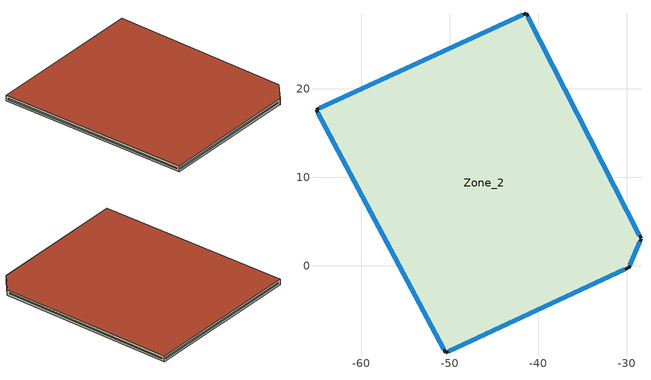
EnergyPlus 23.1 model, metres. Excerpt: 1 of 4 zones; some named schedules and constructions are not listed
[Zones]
Zone_2
 floor outside (90.1-2019 Nonresidential CZ 0 Exterior Floor (Mass)): -28.39,3.14 -28.39,3.09 -29.79,-0.26 -29.84,-0.23 -50.49,-9.79 -65.13,17.65 -41.39,28.54 z6
 wall outside (Slab_Mass): -28.39,3.14 -41.39,28.54 -65.13,17.65 -50.49,-9.79 -29.84,-0.23 / -29.79,-0.26 -28.39,3.09 z6:7
 window (90.1-2019 Nonresidential CZ 0 Glazing (Operable)): -28.57,3.49 -41.2,28.18 / -41.75,28.37 -64.77,17.82 / -64.95,17.3 -50.68,-9.44 / -50.13,-9.62 -30.2,-0.39 z6.4:6.6; -29.65,0.09 -28.54,2.74 z6.37:6.63
 roof outside (300mmInsulation 200mmConcrete): -28.39,3.14 -41.39,28.54 -65.13,17.65 -50.49,-9.79 -29.84,-0.23 -29.79,-0.26 -28.39,3.09 z7
[Schedule:Day:Hourly]
18c69a79-1b23-44b1-a22f-a92c987ac131: Fraction, 0, 0, 0, 0, 0, 0, 0, 0, 1, 1, 1, 1, 1, 1, 1, 1, 1, 1, 1, 1, 1, 0, 0, 0
58872164-54ae-43be-81f7-6971f585854c: Fraction, 0, 0, 0, 0, 0, 1, 1, 1, 0, 0, 0, 1, 1, 1, 1, 1, 0, 0, 0, 0, 0, 0, 0, 0
6ecc3e0a-1c9c-428f-9147-e0da24135b1c: Fraction, 1, 1, 1, 1, 1, 1, 1, 1, 0, 0, 0, 1, 1, 1, 1, 0, 0, 0, 1, 1, 1, 1, 1, 1
cfd1e8fc-f152-420b-92c9-655756a89879: Fraction, 1, 1, 1, 1, 1, 1, 1, 1, 1, 0, 1, 1, 1, 1, 1, 1, 1, 0, 0, 0, 0, 0, 1, 1
5fa0f4bf-647c-4e6c-bee9-f088ca3543b6: Fraction, 1, 1, 1, 1, 1, 1, 1, 1, 0, 0, 1, 1, 1, 0, 1, 1, 0, 0, 1, 1, 1, 1, 1, 1
0ca525b6-70f5-47a1-a66d-1491c270857f: Fraction, 1, 1, 1, 1, 1, 1, 1, 1, 1, 0, 0, 0, 0, 1, 0, 0, 0, 0, 0, 0, 0, 1, 1, 1
5edebba6-9b0d-41ef-b9bf-9f6c766f65e7: Fraction, 1, 1, 1, 1, 1, 1, 1, 1, 0, 0, 0, 1, 1, 1, 1, 0, 0, 0, 0, 0, 0, 0, 0, 0
e5894386-8ebf-482e-8deb-2937a90b46d1: Fraction, 0, 1, 1, 1, 1, 1, 1, 0, 0, 0, 1, 1, 1, 1, 0, 0, 0, 0, 0, 0, 1, 1, 1, 0
520a3510-b5ef-42aa-a8dd-2d4a8aa3f53d: Fraction, 0, 0, 0, 0, 0, 0, 0, 0, 0, 0, 0, 1, 1, 0, 0, 1, 0, 0, 0, 0, 0, 0, 0, 0
7885c442-17fd-4be5-921d-82c1dd1a4911: Fraction, 0, 0, 0, 0, 0, 0, 0, 0, 0, 0, 0, 1, 1, 1, 1, 0, 0, 0, 0, 0, 0, 0, 0, 0
f125d40a-070c-441a-87dd-d8b757f258c0: Fraction, 0, 0, 0, 0, 0, 0, 0, 0, 0, 0, 0, 1, 0, 0, 0, 0, 0, 0, 0, 0, 0, 0, 0, 0
2bdd6978-0b3d-4123-ae65-399032827d53: Fraction, 0, 0, 0, 0, 1, 0, 0, 0, 0, 0, 0, 1, 1, 1, 0, 0, 0, 0, 0, 0, 0, 0, 0, 0
6d3ce674-8959-4e7a-b9fb-a9f12f32f55c: Fraction, 0, 0, 0, 0, 1, 0, 0, 0, 0, 0, 0, 1, 1, 1, 0, 1, 1, 1, 0, 0, 1, 1, 1, 1
ca12e35a-9830-41a2-9af4-f84982a6c99b: Fraction, 1, 1, 1, 1, 1, 1, 1, 1, 1, 1, 1, 1, 1, 1, 1, 1, 1, 1, 1, 1, 1, 1, 1, 1
61e857f3-1a93-4600-857d-8f1b3b0baa42: Fraction, 1, 1, 1, 0, 1, 1, 1, 1, 0, 1, 1, 1, 1, 1, 1, 1, 1, 1, 1, 1, 1, 1, 1, 1
9bc08fb0-1c56-410e-8b02-d8d992bc0d0f: Fraction, 1, 1, 1, 1, 1, 1, 1, 1, 1, 0, 0, 0, 1, 1, 0, 0, 1, 1, 1, 1, 1, 1, 1, 1
e67b2c6a-2373-4d80-82e6-7d4b09873641: Fraction, 1, 1, 1, 1, 1, 1, 1, 1, 1, 0, 0, 1, 1, 0, 1, 0, 1, 1, 0, 1, 0, 0, 1, 0
6d8738ae-b7f0-481f-8b64-ea539d91de79: Fraction, 0, 1, 1, 1, 1, 1, 1, 1, 1, 1, 1, 1, 1, 0, 0, 0, 0, 0, 0, 0, 1, 1, 1, 1
fe6191ea-b40e-4ba5-bedb-806e67bd7129: Fraction, 1, 1, 1, 1, 1, 1, 1, 1, 1, 1, 1, 1, 0, 0, 0, 0, 0, 0, 0, 1, 1, 1, 1, 1
58537cc2-10a3-4b98-a934-05ca0b6b8b16: Fraction, 1, 1, 1, 1, 1, 1, 1, 1, 1, 1, 1, 1, 1, 1, 0, 1, 1, 1, 0, 1, 1, 1, 1, 1
e186b510-1964-4f2e-8018-9372b270c878: Fraction, 1, 1, 1, 1, 1, 1, 1, 1, 1, 0, 0, 0, 0, 0, 0, 0, 0, 0, 0, 0, 1, 1, 1, 1
56d61a98-7be1-4fe1-b86d-2bb6e64d82b2: Fraction, 1, 1, 1, 1, 1, 1, 1, 1, 0, 0, 0, 0, 1, 1, 1, 1, 0, 0, 0, 0, 0, 0, 1, 0
87b03664-63c1-4720-b1e1-75cce14292a7: Fraction, 1, 1, 1, 1, 1, 1, 1, 1, 1, 1, 0, 1, 1, 1, 1, 0, 0, 0, 0, 0, 1, 1, 1, 0
da3a957f-c48f-4e44-8c34-af53eea30d64: Fraction, 1, 1, 1, 1, 1, 1, 1, 1, 1, 0, 0, 0, 0, 1, 1, 1, 1, 1, 1, 1, 1, 1, 1, 1
384e79f7-c269-4999-a78c-5518ff3f1f47: Fraction, 1, 1, 1, 1, 1, 1, 1, 1, 1, 1, 0, 0, 0, 0, 0, 0, 0, 1, 0, 1, 1, 1, 1, 1
f4831268-3cc7-41c8-9b97-16e3ab9158ac: Fraction, 1, 1, 1, 1, 1, 1, 1, 1, 0, 0, 0, 0, 0, 0, 0, 0, 0, 0, 0, 1, 1, 1, 1, 1
616afa62-1e71-4496-9ab0-f47cd830bcd3: Fraction, 1, 1, 1, 1, 1, 1, 1, 1, 0, 0, 0, 0, 1, 0, 1, 0, 1, 1, 1, 1, 0, 1, 1, 1
5f462a69-151b-4296-952d-169091b6d376: Fraction, 1, 1, 1, 1, 1, 1, 1, 1, 0, 0, 0, 0, 1, 0, 0, 0, 0, 0, 0, 0, 0, 1, 1, 1
5098d5d9-c8d9-4b69-8103-d1a0706dc672: Fraction, 1, 1, 1, 1, 1, 1, 1, 1, 0, 0, 0, 1, 0, 1, 1, 0, 0, 0, 0, 0, 0, 0, 0, 1
2af04244-796f-44f3-a123-6d7aced4bae8: Fraction, 1, 1, 0, 0, 1, 1, 0, 1, 0, 0, 0, 0, 1, 0, 0, 0, 0, 0, 0, 0, 0, 0, 0, 0
3fd10801-7045-48b6-8b62-b64a2d27dad3: Fraction, 0, 0, 1, 0, 0, 0, 1, 0, 0, 0, 0, 0, 0, 1, 1, 0, 0, 0, 0, 0, 0, 0, 0, 0
ab01f3cf-1fb5-4afb-b9a4-a822b94847c2: Fraction, 0, 0, 0, 0, 0, 0, 0, 0, 0, 0, 0, 1, 1, 1, 1, 1, 0, 0, 0, 0, 0, 0, 1, 0
d26ac9f7-d369-4222-9e68-858facbd4585: Fraction, 1, 1, 0, 0, 1, 0, 0, 1, 0, 0, 0, 1, 1, 1, 1, 0, 0, 0, 0, 0, 0, 0, 0, 0
ee1cbf8b-552b-4fe2-b724-9603f843b784: Fraction, 0, 1, 0, 1, 1, 1, 1, 1, 0, 0, 0, 1, 1, 1, 1, 1, 0, 0, 0, 0, 0, 0, 0, 0
41336966-1481-4f37-86a5-c677b9c4d6cb: Fraction, 0, 1, 1, 1, 1, 1, 1, 1, 0, 0, 0, 0, 1, 1, 1, 1, 0, 0, 0, 0, 0, 0, 0, 0
e823f13c-565c-4668-a10e-62aeca33f097: Fraction, 0, 0, 0, 1, 1, 0, 0, 1, 0, 0, 0, 1, 1, 1, 1, 1, 0, 0, 0, 0, 0, 0, 0, 0
7a5c81d5-b2a1-4d21-9557-3803c2419c3a: Fraction, 0, 1, 1, 1, 1, 0, 0, 1, 0, 0, 0, 0, 0, 0, 0, 0, 0, 0, 0, 0, 0, 0, 1, 1
aa07cd83-aed6-4fc5-b0c4-40ca355e7cad: Fraction, 0, 0, 0, 0, 0, 0, 0, 0, 1, 1, 1, 1, 1, 0, 1, 1, 1, 1, 1, 1, 1, 1, 1, 1
d5fbcdae-03d4-4c8e-b897-6869c87439ac: Fraction, 0, 0, 0, 0, 0, 0, 0, 0, 1, 1, 1, 1, 1, 1, 1, 1, 1, 1, 1, 1, 1, 1, 1, 1
fa97a593-636a-4f2d-adf3-7cc7f475926c: Fraction, 0, 0, 0, 0, 0, 0, 0, 0, 1, 1, 1, 0, 0, 0, 0, 0, 1, 1, 1, 1, 1, 1, 1, 0
9d412460-c6ff-4030-b530-7b55b70c9db9: Fraction, 0, 0, 0, 0, 0, 0, 0, 0, 1, 1, 1, 1, 1, 1, 1, 1, 1, 1, 1, 1, 1, 1, 1, 0
f827f280-3792-482c-a78a-e3c934c49dec: Fraction, 0, 0, 0, 0, 0, 0, 0, 0, 1, 1, 1, 1, 0, 0, 0, 1, 1, 1, 1, 1, 1, 1, 1, 1
0e033721-e94e-477f-9e80-94fcc5e9b954: Fraction, 0, 0, 0, 0, 0, 0, 0, 0, 1, 1, 1, 1, 1, 1, 1, 1, 1, 1, 1, 1, 1, 1, 0, 0
2a7c7b7c-ba76-4fee-bea9-94fd2a373793: Fraction, 0, 0, 0, 0, 0, 0, 0, 1, 1, 1, 1, 1, 0, 0, 0, 0, 1, 1, 1, 1, 1, 1, 1, 0
a0c1673f-a9de-4e4f-baea-07259ba35ac4: Fraction, 0, 0, 0, 0, 0, 0, 0, 0, 1, 1, 1, 1, 0, 0, 0, 0, 0, 1, 1, 1, 1, 1, 1, 1
7cc57210-866b-4cee-9bb3-4e84f98c8edf: Fraction, 0, 0, 0, 0, 0, 0, 0, 0, 1, 1, 1, 1, 0, 0, 0, 0, 0, 1, 1, 1, 1, 1, 1, 0
8b39802f-0b56-4244-b046-97715faed473: Fraction, 0, 0, 0, 0, 0, 1, 1, 1, 1, 1, 0, 0, 0, 0, 1, 1, 1, 1, 1, 1, 1, 1, 0, 0
8083bdc2-67e3-4528-aabc-c6d3deba803f: Fraction, 0, 0, 0, 0, 0, 1, 1, 1, 1, 1, 1, 1, 1, 1, 1, 0, 0, 0, 0, 0, 0, 0, 0, 0
ac16974e-f1e8-4ee9-8837-492b3aaf25c5: Fraction, 0, 0, 0, 0, 0, 0, 0, 1, 1, 1, 1, 1, 1, 1, 1, 1, 1, 1, 1, 1, 1, 1, 0, 0
edd9a837-7b02-4e6a-a7dd-3c474852f26a: Fraction, 0, 0, 0, 0, 0, 0, 0, 1, 1, 1, 1, 1, 1, 1, 1, 1, 1, 1, 1, 1, 1, 1, 1, 0
9c9d17b4-dc02-4d41-b49d-7196bcedb69b: Fraction, 0, 0, 0, 0, 0, 0, 0, 0, 0, 0, 0, 1, 1, 1, 1, 1, 1, 1, 1, 1, 0, 0, 0, 0
16cb8288-9de4-42d5-a32b-b23953333566: Fraction, 0, 0, 0, 0, 0, 0, 1, 1, 1, 1, 1, 1, 1, 1, 1, 1, 1, 1, 1, 1, 1, 0, 0, 0
9cbe939c-6bb9-4315-8294-bf7d4e39dc2a: Fraction, 0, 0, 0, 0, 1, 1, 1, 1, 1, 1, 1, 1, 1, 1, 1, 1, 1, 1, 1, 1, 1, 0, 0, 0
4c400002-a0bd-4f9a-b402-ef3440487218: Fraction, 0, 0, 0, 0, 0, 0, 0, 0, 0, 0, 0, 0, 0, 0, 1, 1, 1, 1, 1, 1, 0, 0, 0, 0
e4c61543-e469-48ff-963c-f8dcef8bda39: Fraction, 0, 0, 0, 0, 0, 0, 1, 1, 1, 1, 1, 1, 1, 1, 1, 1, 1, 1, 1, 1, 1, 1, 0, 0
18fd7463-925f-465a-8cf3-e4b6b7c109c7: Fraction, 1, 0, 0, 0, 0, 0, 0, 0, 1, 1, 1, 1, 1, 0, 1, 1, 1, 1, 0, 0, 0, 0, 0, 0
81f63b81-45e0-4ff7-9fab-a28798a04cc4: Fraction, 0, 0, 0, 0, 0, 0, 1, 1, 1, 1, 1, 1, 0, 0, 1, 1, 0, 0, 0, 0, 0, 0, 0, 0
715d07ea-0578-4fe2-96c6-3081667aaa53: Fraction, 0, 0, 0, 1, 1, 1, 1, 1, 1, 1, 1, 1, 1, 1, 1, 1, 1, 1, 1, 1, 1, 1, 1, 1
18fd46a4-1ec2-4b74-9cfe-444de13db394: Fraction, 0, 0, 0, 0, 0, 0, 0, 0, 1, 1, 1, 1, 0, 0, 0, 0, 1, 1, 1, 1, 1, 1, 1, 1
98e47e6f-843e-4740-baeb-22648d5c643e: Fraction, 1, 1, 1, 1, 1, 1, 1, 1, 0, 0, 0, 0, 0, 0, 0, 0, 1, 1, 1, 1, 1, 1, 1, 1
359b6354-5d9e-4ef5-8329-e3156efa4961: Fraction, 1, 1, 1, 0, 0, 0, 0, 0, 1, 1, 1, 1, 1, 1, 1, 1, 1, 1, 1, 1, 1, 1, 1, 1
4178c6d2-c455-4491-85b1-e77429518c37: Fraction, 1, 1, 1, 0, 0, 0, 0, 0, 1, 1, 1, 1, 1, 0, 0, 0, 1, 1, 1, 1, 1, 1, 1, 1
6757ae64-45cf-455e-9b9c-549c3d413347: Fraction, 1, 0, 0, 0, 0, 0, 0, 0, 1, 1, 1, 1, 1, 0, 0, 1, 1, 1, 1, 1, 1, 1, 1, 1
92202d3b-978d-4230-b6e4-04582f80296e: Fraction, 1, 1, 1, 1, 0, 0, 0, 0, 1, 1, 1, 1, 1, 1, 1, 1, 1, 1, 1, 1, 1, 1, 1, 1
b6b8d99a-5d51-4ab5-b128-b78f064b743b: Fraction, 0, 0, 0, 0, 0, 0, 0, 0, 0, 1, 0, 0, 0, 0, 0, 0, 0, 1, 1, 0, 0, 0, 0, 0
b0c122e5-a45d-4448-a3c4-4c4035efaa42: Fraction, 0, 0, 0, 0, 0, 0, 0, 0, 1, 1, 1, 0, 0, 0, 0, 0, 1, 0, 0, 0, 0, 0, 0, 0
6d5fdc92-14fb-4ce6-8c49-5bd3c1510ad8: Fraction, 1, 0, 0, 0, 0, 0, 0, 0, 1, 1, 1, 1, 0, 0, 0, 1, 1, 1, 1, 1, 1, 1, 1, 1
[Schedule:Week:Daily]
CoolAvail_Zone_3_47: cfd1e8fc-f152-420b-92c9-655756a89879, 5fa0f4bf-647c-4e6c-bee9-f088ca3543b6, 0ca525b6-70f5-47a1-a66d-1491c270857f, 5edebba6-9b0d-41ef-b9bf-9f6c766f65e7, e5894386-8ebf-482e-8deb-2937a90b46d1, 520a3510-b5ef-42aa-a8dd-2d4a8aa3f53d, 7885c442-17fd-4be5-921d-82c1dd1a4911, cfd1e8fc-f152-420b-92c9-655756a89879, cfd1e8fc-f152-420b-92c9-655756a89879, cfd1e8fc-f152-420b-92c9-655756a89879, cfd1e8fc-f152-420b-92c9-655756a89879, cfd1e8fc-f152-420b-92c9-655756a89879
CoolAvail_Zone_3_48: f125d40a-070c-441a-87dd-d8b757f258c0, 2bdd6978-0b3d-4123-ae65-399032827d53, 6d3ce674-8959-4e7a-b9fb-a9f12f32f55c, ca12e35a-9830-41a2-9af4-f84982a6c99b, 61e857f3-1a93-4600-857d-8f1b3b0baa42, 9bc08fb0-1c56-410e-8b02-d8d992bc0d0f, e67b2c6a-2373-4d80-82e6-7d4b09873641, f125d40a-070c-441a-87dd-d8b757f258c0, f125d40a-070c-441a-87dd-d8b757f258c0, f125d40a-070c-441a-87dd-d8b757f258c0, f125d40a-070c-441a-87dd-d8b757f258c0, f125d40a-070c-441a-87dd-d8b757f258c0
CoolAvail_Zone_3_49: 6d8738ae-b7f0-481f-8b64-ea539d91de79, fe6191ea-b40e-4ba5-bedb-806e67bd7129, 58537cc2-10a3-4b98-a934-05ca0b6b8b16, e186b510-1964-4f2e-8018-9372b270c878, 56d61a98-7be1-4fe1-b86d-2bb6e64d82b2, 87b03664-63c1-4720-b1e1-75cce14292a7, da3a957f-c48f-4e44-8c34-af53eea30d64, 6d8738ae-b7f0-481f-8b64-ea539d91de79, 6d8738ae-b7f0-481f-8b64-ea539d91de79, 6d8738ae-b7f0-481f-8b64-ea539d91de79, 6d8738ae-b7f0-481f-8b64-ea539d91de79, 6d8738ae-b7f0-481f-8b64-ea539d91de79
CoolAvail_Zone_3_50: 384e79f7-c269-4999-a78c-5518ff3f1f47, 6ecc3e0a-1c9c-428f-9147-e0da24135b1c, f4831268-3cc7-41c8-9b97-16e3ab9158ac, 616afa62-1e71-4496-9ab0-f47cd830bcd3, 5f462a69-151b-4296-952d-169091b6d376, 5098d5d9-c8d9-4b69-8103-d1a0706dc672, 2af04244-796f-44f3-a123-6d7aced4bae8, 384e79f7-c269-4999-a78c-5518ff3f1f47, 384e79f7-c269-4999-a78c-5518ff3f1f47, 384e79f7-c269-4999-a78c-5518ff3f1f47, 384e79f7-c269-4999-a78c-5518ff3f1f47, 384e79f7-c269-4999-a78c-5518ff3f1f47
CoolAvail_Zone_3_51: 3fd10801-7045-48b6-8b62-b64a2d27dad3, ab01f3cf-1fb5-4afb-b9a4-a822b94847c2, d26ac9f7-d369-4222-9e68-858facbd4585, ee1cbf8b-552b-4fe2-b724-9603f843b784, 41336966-1481-4f37-86a5-c677b9c4d6cb, e823f13c-565c-4668-a10e-62aeca33f097, 58872164-54ae-43be-81f7-6971f585854c, 3fd10801-7045-48b6-8b62-b64a2d27dad3, 3fd10801-7045-48b6-8b62-b64a2d27dad3, 3fd10801-7045-48b6-8b62-b64a2d27dad3, 3fd10801-7045-48b6-8b62-b64a2d27dad3, 3fd10801-7045-48b6-8b62-b64a2d27dad3
CoolAvail_Zone_3_52: 7a5c81d5-b2a1-4d21-9557-3803c2419c3a, 7a5c81d5-b2a1-4d21-9557-3803c2419c3a, 7a5c81d5-b2a1-4d21-9557-3803c2419c3a, 7a5c81d5-b2a1-4d21-9557-3803c2419c3a, 7a5c81d5-b2a1-4d21-9557-3803c2419c3a, 7a5c81d5-b2a1-4d21-9557-3803c2419c3a, 7a5c81d5-b2a1-4d21-9557-3803c2419c3a, 7a5c81d5-b2a1-4d21-9557-3803c2419c3a, 7a5c81d5-b2a1-4d21-9557-3803c2419c3a, 7a5c81d5-b2a1-4d21-9557-3803c2419c3a, 7a5c81d5-b2a1-4d21-9557-3803c2419c3a, 7a5c81d5-b2a1-4d21-9557-3803c2419c3a
NatVentAvail_Zone_3_0: aa07cd83-aed6-4fc5-b0c4-40ca355e7cad, d5fbcdae-03d4-4c8e-b897-6869c87439ac, fa97a593-636a-4f2d-adf3-7cc7f475926c, 9d412460-c6ff-4030-b530-7b55b70c9db9, f827f280-3792-482c-a78a-e3c934c49dec, 0e033721-e94e-477f-9e80-94fcc5e9b954, 2a7c7b7c-ba76-4fee-bea9-94fd2a373793, aa07cd83-aed6-4fc5-b0c4-40ca355e7cad, aa07cd83-aed6-4fc5-b0c4-40ca355e7cad, aa07cd83-aed6-4fc5-b0c4-40ca355e7cad, aa07cd83-aed6-4fc5-b0c4-40ca355e7cad, aa07cd83-aed6-4fc5-b0c4-40ca355e7cad
NatVentAvail_Zone_3_1: a0c1673f-a9de-4e4f-baea-07259ba35ac4, 7cc57210-866b-4cee-9bb3-4e84f98c8edf, 8b39802f-0b56-4244-b046-97715faed473, 8083bdc2-67e3-4528-aabc-c6d3deba803f, ac16974e-f1e8-4ee9-8837-492b3aaf25c5, edd9a837-7b02-4e6a-a7dd-3c474852f26a, 9c9d17b4-dc02-4d41-b49d-7196bcedb69b, a0c1673f-a9de-4e4f-baea-07259ba35ac4, a0c1673f-a9de-4e4f-baea-07259ba35ac4, a0c1673f-a9de-4e4f-baea-07259ba35ac4, a0c1673f-a9de-4e4f-baea-07259ba35ac4, a0c1673f-a9de-4e4f-baea-07259ba35ac4
NatVentAvail_Zone_3_2: 16cb8288-9de4-42d5-a32b-b23953333566, 9cbe939c-6bb9-4315-8294-bf7d4e39dc2a, ac16974e-f1e8-4ee9-8837-492b3aaf25c5, 4c400002-a0bd-4f9a-b402-ef3440487218, d5fbcdae-03d4-4c8e-b897-6869c87439ac, e4c61543-e469-48ff-963c-f8dcef8bda39, 18fd7463-925f-465a-8cf3-e4b6b7c109c7, 16cb8288-9de4-42d5-a32b-b23953333566, 16cb8288-9de4-42d5-a32b-b23953333566, 16cb8288-9de4-42d5-a32b-b23953333566, 16cb8288-9de4-42d5-a32b-b23953333566, 16cb8288-9de4-42d5-a32b-b23953333566
NatVentAvail_Zone_3_3: 81f63b81-45e0-4ff7-9fab-a28798a04cc4, 18c69a79-1b23-44b1-a22f-a92c987ac131, 715d07ea-0578-4fe2-96c6-3081667aaa53, 18fd46a4-1ec2-4b74-9cfe-444de13db394, 98e47e6f-843e-4740-baeb-22648d5c643e, aa07cd83-aed6-4fc5-b0c4-40ca355e7cad, 359b6354-5d9e-4ef5-8329-e3156efa4961, 81f63b81-45e0-4ff7-9fab-a28798a04cc4, 81f63b81-45e0-4ff7-9fab-a28798a04cc4, 81f63b81-45e0-4ff7-9fab-a28798a04cc4, 81f63b81-45e0-4ff7-9fab-a28798a04cc4, 81f63b81-45e0-4ff7-9fab-a28798a04cc4
NatVentAvail_Zone_3_4: 4178c6d2-c455-4491-85b1-e77429518c37, 6757ae64-45cf-455e-9b9c-549c3d413347, 92202d3b-978d-4230-b6e4-04582f80296e, b6b8d99a-5d51-4ab5-b128-b78f064b743b, b0c122e5-a45d-4448-a3c4-4c4035efaa42, 6d5fdc92-14fb-4ce6-8c49-5bd3c1510ad8, 6757ae64-45cf-455e-9b9c-549c3d413347, 4178c6d2-c455-4491-85b1-e77429518c37, 4178c6d2-c455-4491-85b1-e77429518c37, 4178c6d2-c455-4491-85b1-e77429518c37, 4178c6d2-c455-4491-85b1-e77429518c37, 4178c6d2-c455-4491-85b1-e77429518c37
NatVentAvail_Zone_3_5: 2bfb7d01-b41f-4b0f-a268-c87d4ad5c209, f766cbc1-5d45-43a4-b7de-9a476e70c635, 26efa69f-b266-489b-9954-29ea0c1f797b, 35be330d-0802-4089-b175-1d8f4927de70, 633b6c11-cfcd-4e14-ac41-3413fc145374, cb8bea81-562c-4bfe-915c-9f70c93799ab, c7145a01-de1c-4a30-9a9d-e0a225c4517c, 2bfb7d01-b41f-4b0f-a268-c87d4ad5c209, 2bfb7d01-b41f-4b0f-a268-c87d4ad5c209, 2bfb7d01-b41f-4b0f-a268-c87d4ad5c209, 2bfb7d01-b41f-4b0f-a268-c87d4ad5c209, 2bfb7d01-b41f-4b0f-a268-c87d4ad5c209
NatVentAvail_Zone_3_6: d113039b-f5ac-44ce-b6a9-d791b600f83f, 5dcfa3f4-b48f-4ffc-97f2-7eb63f7d3d07, a603302a-a61d-4f32-9811-b6dc5231b9d5, 2ad45f48-009f-423d-bc3f-c4d7b280d615, a1dd1a81-f8d2-4ce5-a3aa-f603e7824d23, 19f8fb8a-a044-48db-906b-f87733cc161e, 4a02cc98-567b-499e-9f7d-de86d8a5fd91, d113039b-f5ac-44ce-b6a9-d791b600f83f, d113039b-f5ac-44ce-b6a9-d791b600f83f, d113039b-f5ac-44ce-b6a9-d791b600f83f, d113039b-f5ac-44ce-b6a9-d791b600f83f, d113039b-f5ac-44ce-b6a9-d791b600f83f
NatVentAvail_Zone_3_7: 512c89f7-53e8-43a0-a4d5-c55d384ab42c, a183322b-5c94-41eb-9d69-d05074c7a2bc, c7cebfb4-1b02-4143-ab16-198149b27a5d, 7f402324-a11b-45f2-ba71-036f7fa0131a, a8186be4-23b4-452f-8bac-d82d48cc5cb9, 8ce44288-ce5e-46e1-b3fc-cc6473a23d28, a9032ab1-34af-406e-a78a-8711d550c862, 512c89f7-53e8-43a0-a4d5-c55d384ab42c, 512c89f7-53e8-43a0-a4d5-c55d384ab42c, 512c89f7-53e8-43a0-a4d5-c55d384ab42c, 512c89f7-53e8-43a0-a4d5-c55d384ab42c, 512c89f7-53e8-43a0-a4d5-c55d384ab42c
NatVentAvail_Zone_3_8: 83626dd4-ef9e-4ca3-95f8-36e11cc79f76, d8431233-ab1e-4848-8d13-0954209d6be6, 643cbcf8-1809-4534-b40f-ffb83847a4c0, a81581ba-1929-4cc8-a758-60fb3b90e0dc, 41e0ed90-8fc5-4f1e-a61f-a7cfdcff0ae5, 5708fdbd-7be0-4d41-b2d8-6c8e660bc345, 7044fa82-b730-4b54-957a-6b4e0acb6089, 83626dd4-ef9e-4ca3-95f8-36e11cc79f76, 83626dd4-ef9e-4ca3-95f8-36e11cc79f76, 83626dd4-ef9e-4ca3-95f8-36e11cc79f76, 83626dd4-ef9e-4ca3-95f8-36e11cc79f76, 83626dd4-ef9e-4ca3-95f8-36e11cc79f76
NatVentAvail_Zone_3_9: cb534f29-08d8-4ecb-b7a6-ff8b01221222, 8cfd6b68-7a55-4b57-87da-5bcaf7e3edb7, 7044fa82-b730-4b54-957a-6b4e0acb6089, 3aa7c7eb-bf8e-4f5d-9803-ce9cd371826b, 7f4ab176-e05f-4f0b-a991-b07b53119c3f, 4f2d4e98-99b1-495e-a9b5-b39a8c86947f, b71f27c2-11d3-4486-89db-ca58aa0c90b0, cb534f29-08d8-4ecb-b7a6-ff8b01221222, cb534f29-08d8-4ecb-b7a6-ff8b01221222, cb534f29-08d8-4ecb-b7a6-ff8b01221222, cb534f29-08d8-4ecb-b7a6-ff8b01221222, cb534f29-08d8-4ecb-b7a6-ff8b01221222
NatVentAvail_Zone_3_10: 51dd4f3b-6840-4a68-a3e1-5d6bc43e3148, 7044fa82-b730-4b54-957a-6b4e0acb6089, eae2c3f5-7183-4f18-80e1-325a8144d1d7, 946a49bf-8357-4b36-988c-1bbe564c2739, b5328cb2-3e1c-4907-824d-986fdfa3e53d, 7e368c8a-0343-4ad6-816a-6d9203fe412d, 3133d071-e3d2-4c39-b795-b10d2cfa83c7, 51dd4f3b-6840-4a68-a3e1-5d6bc43e3148, 51dd4f3b-6840-4a68-a3e1-5d6bc43e3148, 51dd4f3b-6840-4a68-a3e1-5d6bc43e3148, 51dd4f3b-6840-4a68-a3e1-5d6bc43e3148, 51dd4f3b-6840-4a68-a3e1-5d6bc43e3148
NatVentAvail_Zone_3_11: 7044fa82-b730-4b54-957a-6b4e0acb6089, b71b095b-8804-4097-bd9f-d99cd3049b86, ac6c59a5-4991-40b3-9c2e-a18076897789, ee0cce78-cad1-4d1c-af12-3bf6cfd65355, 94d1d4d0-b6b9-419a-9535-282c8ef11f0e, 6ad6aa94-36e0-49e9-8b7a-7db0830956f9, 980ae9e3-5f77-4c4d-8313-4d2cbb2648f0, 7044fa82-b730-4b54-957a-6b4e0acb6089, 7044fa82-b730-4b54-957a-6b4e0acb6089, 7044fa82-b730-4b54-957a-6b4e0acb6089, 7044fa82-b730-4b54-957a-6b4e0acb6089, 7044fa82-b730-4b54-957a-6b4e0acb6089
NatVentAvail_Zone_3_12: a5c32734-bbef-49ea-96c2-e55053aa121e, d52bcd2e-d4db-4552-b582-e389e3003660, cbfc0be3-329f-4cb7-8cf2-356e24689446, ae242ffd-641a-472a-807a-aa40fae8e799, 962cebb5-4dd6-465a-9484-ff23f736097f, b7102313-10de-4cef-bb3a-3ea23a940532, 606d6c56-5269-483d-8936-5de9672277e7, a5c32734-bbef-49ea-96c2-e55053aa121e, a5c32734-bbef-49ea-96c2-e55053aa121e, a5c32734-bbef-49ea-96c2-e55053aa121e, a5c32734-bbef-49ea-96c2-e55053aa121e, a5c32734-bbef-49ea-96c2-e55053aa121e
NatVentAvail_Zone_3_13: a73a7ce8-67d6-4843-85db-11bbf714541a, 7a8bdeb4-0878-4f99-8db8-d86093058b63, 458e4013-be41-4369-99af-1ce85e9da201, 8e128a29-8f94-4fca-a4c8-dda0c094ab85, 2e04bbb2-0433-468c-9bee-451ab76db0f2, 476d3154-71b5-46bd-b0d1-91401082664b, a28b2f1e-23ce-457f-a55a-8e6c6bc26ee6, a73a7ce8-67d6-4843-85db-11bbf714541a, a73a7ce8-67d6-4843-85db-11bbf714541a, a73a7ce8-67d6-4843-85db-11bbf714541a, a73a7ce8-67d6-4843-85db-11bbf714541a, a73a7ce8-67d6-4843-85db-11bbf714541a
NatVentAvail_Zone_3_14: 1b5f3311-cc10-4d92-bd20-ff757623c0a2, 3fa7d1d8-b0c2-4a63-b02b-45fcedb0770e, 65bef76c-7b50-4c77-a987-cef737af29d9, ecd52fb3-6bc2-4685-8e1d-ee0a48a2c2cd, 47cc510d-5763-4c47-8ae6-44d2a0ebc704, cbdadbff-14c6-4e19-a64b-dd29a3ee8e65, ae253b11-95fc-44f7-a50c-29ba483dc369, 1b5f3311-cc10-4d92-bd20-ff757623c0a2, 1b5f3311-cc10-4d92-bd20-ff757623c0a2, 1b5f3311-cc10-4d92-bd20-ff757623c0a2, 1b5f3311-cc10-4d92-bd20-ff757623c0a2, 1b5f3311-cc10-4d92-bd20-ff757623c0a2
NatVentAvail_Zone_3_15: fd82324f-3d22-43d9-8704-43af6c0c773f, f2084678-235b-4ce8-80e2-547e78cc62a1, 9cef415c-3138-4bc0-80cf-4166d910a20b, f4831268-3cc7-41c8-9b97-16e3ab9158ac, 0fafae6b-2a4e-4a0d-9af3-e9a0c2a19ce0, 66e797d1-5bb1-440e-a983-82657584aabe, bc9a009d-e745-4ba0-a84f-4219cbce67a4, fd82324f-3d22-43d9-8704-43af6c0c773f, fd82324f-3d22-43d9-8704-43af6c0c773f, fd82324f-3d22-43d9-8704-43af6c0c773f, fd82324f-3d22-43d9-8704-43af6c0c773f, fd82324f-3d22-43d9-8704-43af6c0c773f
NatVentAvail_Zone_3_16: 1fb9be0d-b534-4b23-940f-8a27a6398b63, fe8b0500-455a-4e69-a9f7-ff54518eb9ce, 264b1cd4-b5ad-4d37-a9c3-32d2d2d0904a, 30f8b3f1-c5cc-420c-bfa6-b9f34e2471ac, c019012b-39d7-4e61-b87b-2efc6bc9d66e, 9a3c1a4b-0eeb-4e2a-a004-e5279da5009a, 288bf387-5907-4de1-88a6-5d0dd4cf3e5e, 1fb9be0d-b534-4b23-940f-8a27a6398b63, 1fb9be0d-b534-4b23-940f-8a27a6398b63, 1fb9be0d-b534-4b23-940f-8a27a6398b63, 1fb9be0d-b534-4b23-940f-8a27a6398b63, 1fb9be0d-b534-4b23-940f-8a27a6398b63
NatVentAvail_Zone_3_17: f3e41cc8-ee22-424f-87b5-cc7b6eeb1f7e, 4399bda9-ca78-467e-b1b5-2814ec906d59, 9cf9ec19-7c1e-4ceb-9cf0-e84e71d8a726, 61485dd6-e631-4ce2-9767-25215d8ebb49, 484ef81b-08d0-4c9e-9b0c-08f0377102a1, 4b9590b1-a4ca-42e0-aa12-04c038e1b4ab, 9c5e86d8-dae1-4cc7-9f21-194ab854f454, f3e41cc8-ee22-424f-87b5-cc7b6eeb1f7e, f3e41cc8-ee22-424f-87b5-cc7b6eeb1f7e, f3e41cc8-ee22-424f-87b5-cc7b6eeb1f7e, f3e41cc8-ee22-424f-87b5-cc7b6eeb1f7e, f3e41cc8-ee22-424f-87b5-cc7b6eeb1f7e
NatVentAvail_Zone_3_18: 24b7d28c-ecaa-4e28-85aa-77ca2687b65e, e0f18de1-e8dd-4860-b6d7-2dfe478e2172, 95d4bd1c-ce86-4705-9c8d-e1e68b04e294, 24b7d28c-ecaa-4e28-85aa-77ca2687b65e, b8bf9bdd-f65e-491a-89c2-ce5eb463696a, 23ad7be4-1bd6-407b-ac40-211199f4eba9, b95a9a6c-3753-4ba4-8da6-17725c8b46c2, 24b7d28c-ecaa-4e28-85aa-77ca2687b65e, 24b7d28c-ecaa-4e28-85aa-77ca2687b65e, 24b7d28c-ecaa-4e28-85aa-77ca2687b65e, 24b7d28c-ecaa-4e28-85aa-77ca2687b65e, 24b7d28c-ecaa-4e28-85aa-77ca2687b65e
NatVentAvail_Zone_3_19: 5e4e6ebe-61ee-455d-94f4-1fba4f18e573, c2e6ffc4-5a5a-4326-8cd9-6ad646768699, 61df51a4-9ec0-4119-8381-d2bc39263c46, 63701fb2-2961-4860-837d-ec88ad0e87cb, 216eef2e-40e6-466a-8ebc-aa4d6ad5f5ac, b2fd002d-74e3-4d50-97d7-d4122815ab7d, 0eae9232-7919-4185-883a-7bb811943c78, 5e4e6ebe-61ee-455d-94f4-1fba4f18e573, 5e4e6ebe-61ee-455d-94f4-1fba4f18e573, 5e4e6ebe-61ee-455d-94f4-1fba4f18e573, 5e4e6ebe-61ee-455d-94f4-1fba4f18e573, 5e4e6ebe-61ee-455d-94f4-1fba4f18e573
NatVentAvail_Zone_3_20: 7f74cc13-0549-4400-bfd8-d99739242631, 9d4ba2e4-b867-49ac-b425-9713c995c196, 5e4e6ebe-61ee-455d-94f4-1fba4f18e573, ebcd0586-00f9-48aa-a8c0-36410e76e89c, 78b5b8a9-cf74-470e-89b1-31e0cb71a9e3, 2435dbc7-9620-4bed-a60c-de534e194c19, 19dfe97c-b9cb-4e42-b827-9d3740cefc1a, 7f74cc13-0549-4400-bfd8-d99739242631, 7f74cc13-0549-4400-bfd8-d99739242631, 7f74cc13-0549-4400-bfd8-d99739242631, 7f74cc13-0549-4400-bfd8-d99739242631, 7f74cc13-0549-4400-bfd8-d99739242631
NatVentAvail_Zone_3_21: c1c17925-6b74-4b8f-ab96-dfb09220ae7c, f766cbc1-5d45-43a4-b7de-9a476e70c635, 25122257-154d-46bf-98c0-2fe896b77df4, 4f636e90-c16d-4f8c-b812-f952bd1f73c2, 092cdc06-bcdd-47ba-b436-0f7822671344, 71c57237-7c94-4586-8ab8-f83b04546b7b, 1b95b552-ccbf-48ee-98ab-6d76ed2a3aaa, c1c17925-6b74-4b8f-ab96-dfb09220ae7c, c1c17925-6b74-4b8f-ab96-dfb09220ae7c, c1c17925-6b74-4b8f-ab96-dfb09220ae7c, c1c17925-6b74-4b8f-ab96-dfb09220ae7c, c1c17925-6b74-4b8f-ab96-dfb09220ae7c
NatVentAvail_Zone_3_22: acd2e928-20f6-4991-8987-061cebab4bc7, cb065a40-e7fa-40a4-90e0-a5ae350cfb2b, fe97cc25-f601-4ca1-a0c8-475b2eba2dc9, 578457f5-399a-4f92-8a02-ae9882fc921f, 2e1abdcf-9cb2-4666-8271-a5281ab0470f, 2e1048d4-6ae0-4844-96f5-6b8076d62b1c, 405c8683-b90c-4137-b80a-822300f4e663, acd2e928-20f6-4991-8987-061cebab4bc7, acd2e928-20f6-4991-8987-061cebab4bc7, acd2e928-20f6-4991-8987-061cebab4bc7, acd2e928-20f6-4991-8987-061cebab4bc7, acd2e928-20f6-4991-8987-061cebab4bc7
NatVentAvail_Zone_3_23: de7f1e9e-99f2-4530-bda8-a19bc34c7435, d56bf0af-3291-4f40-954d-ae387b4934eb, efd51ebc-5a75-44d6-b48b-5e39b90eab37, 50e62b72-050b-4bc5-816a-ec6022259602, df565528-e983-4a2f-9af0-023e517ec1fa, 6e948c41-f58b-4d70-b735-693d7d23265e, a4a8dd3c-0be9-4958-a505-003e072e7be9, de7f1e9e-99f2-4530-bda8-a19bc34c7435, de7f1e9e-99f2-4530-bda8-a19bc34c7435, de7f1e9e-99f2-4530-bda8-a19bc34c7435, de7f1e9e-99f2-4530-bda8-a19bc34c7435, de7f1e9e-99f2-4530-bda8-a19bc34c7435
NatVentAvail_Zone_3_24: ad55d434-6db8-480e-95ab-e4f5d2595acd, a91e2977-43bb-450e-858d-649fe32d594d, abaccf0b-f572-463a-ba2b-06eaf9dbe2ba, 60e00c5c-3424-42d9-a3b6-d22fd73a13ea, 9e92f452-ab2d-48ad-be8d-61b9bccbf211, 70c445c9-8c4a-4ff4-bf46-6278130bf734, e5ad0523-6fc6-447b-b171-9b96cebabecb, ad55d434-6db8-480e-95ab-e4f5d2595acd, ad55d434-6db8-480e-95ab-e4f5d2595acd, ad55d434-6db8-480e-95ab-e4f5d2595acd, ad55d434-6db8-480e-95ab-e4f5d2595acd, ad55d434-6db8-480e-95ab-e4f5d2595acd
NatVentAvail_Zone_3_25: e60a5f49-7e7a-409f-a5c2-957077f7fe8b, cae3acfb-d161-43ed-a65f-a440bfac94b9, bc7b5fe1-1840-40fd-a980-6b40b1dd7ed4, eb492800-efa5-4de2-972e-05f03c372e6c, f8645bc8-e094-466c-b9be-c50dcc2c0e01, 54c767f8-6b98-40b6-b93c-19719c3d406e, 33a80775-8e47-4f3b-85fb-f9fe996c441c, e60a5f49-7e7a-409f-a5c2-957077f7fe8b, e60a5f49-7e7a-409f-a5c2-957077f7fe8b, e60a5f49-7e7a-409f-a5c2-957077f7fe8b, e60a5f49-7e7a-409f-a5c2-957077f7fe8b, e60a5f49-7e7a-409f-a5c2-957077f7fe8b
NatVentAvail_Zone_3_26: 0cbc3ec2-dce3-40a9-9014-403458cbc8dd, 1aa73def-a9cd-4395-93c4-937f8a9c7bfa, 6403b646-7e0a-49ed-bd41-a394b5ecb90f, f5af6c6c-355f-4f13-a708-5c731e4a8922, 56ebb561-2b9d-4626-a585-189c94d4f024, 11e39c20-5615-48c8-8e21-3d2a08517842, 0a6634f9-ec93-4dce-9d44-1620e432f495, 0cbc3ec2-dce3-40a9-9014-403458cbc8dd, 0cbc3ec2-dce3-40a9-9014-403458cbc8dd, 0cbc3ec2-dce3-40a9-9014-403458cbc8dd, 0cbc3ec2-dce3-40a9-9014-403458cbc8dd, 0cbc3ec2-dce3-40a9-9014-403458cbc8dd
NatVentAvail_Zone_3_27: 6c88fd40-5f31-450c-9393-a7e399214261, 52a54ab8-a711-4575-a719-32434526ca14, 43894ad4-1c41-41d3-a07c-dbac19969555, 95a5ac8b-9768-4e2f-899a-ed802b7bd651, 75219a38-485e-43a5-963d-3f770a45d9b9, d17497ec-cfb7-448f-b247-fa41072ac7fb, c5cd9e20-25f1-4ee0-87f7-34e8a7739968, 6c88fd40-5f31-450c-9393-a7e399214261, 6c88fd40-5f31-450c-9393-a7e399214261, 6c88fd40-5f31-450c-9393-a7e399214261, 6c88fd40-5f31-450c-9393-a7e399214261, 6c88fd40-5f31-450c-9393-a7e399214261
NatVentAvail_Zone_3_28: c2340ad5-be74-4d5b-be4c-04cbdb4ba282, 9cf3de4a-76d9-48ab-a822-1107e02097d0, d1e8d99a-3b87-46d8-88cf-10c5f4c0c17d, d84190bc-0376-476d-adfe-1f034ada198a, 61485dd6-e631-4ce2-9767-25215d8ebb49, 03bf4b79-c2c3-4344-89ba-05eddc566799, c1c17925-6b74-4b8f-ab96-dfb09220ae7c, c2340ad5-be74-4d5b-be4c-04cbdb4ba282, c2340ad5-be74-4d5b-be4c-04cbdb4ba282, c2340ad5-be74-4d5b-be4c-04cbdb4ba282, c2340ad5-be74-4d5b-be4c-04cbdb4ba282, c2340ad5-be74-4d5b-be4c-04cbdb4ba282
NatVentAvail_Zone_3_29: ff0e8a08-df81-4f9d-be83-65e5951922e4, 2c3a381d-9128-48cc-820c-cfcb7cc501f0, 6434686c-1304-4504-b808-4a60f6fc532c, b04f077c-7212-4c9e-bb9e-593bd7841a87, 61485dd6-e631-4ce2-9767-25215d8ebb49, 61485dd6-e631-4ce2-9767-25215d8ebb49, 39aa7a91-198b-4df9-b764-e6eb28f0fa9e, ff0e8a08-df81-4f9d-be83-65e5951922e4, ff0e8a08-df81-4f9d-be83-65e5951922e4, ff0e8a08-df81-4f9d-be83-65e5951922e4, ff0e8a08-df81-4f9d-be83-65e5951922e4, ff0e8a08-df81-4f9d-be83-65e5951922e4
NatVentAvail_Zone_3_30: 41b53853-a552-4503-b7e5-1071de7ad9d3, 7044fa82-b730-4b54-957a-6b4e0acb6089, 992c108d-8940-4632-8c5b-5d86dac3d9d8, 553fa106-7b2d-489e-b323-310891abfb60, 15cf4543-948e-4174-ab51-d9cd40c68075, 7dafe37b-fc49-49e7-878a-efd7624627b4, f5c36937-e72b-4f26-8f07-e549246aa8e8, 41b53853-a552-4503-b7e5-1071de7ad9d3, 41b53853-a552-4503-b7e5-1071de7ad9d3, 41b53853-a552-4503-b7e5-1071de7ad9d3, 41b53853-a552-4503-b7e5-1071de7ad9d3, 41b53853-a552-4503-b7e5-1071de7ad9d3
NatVentAvail_Zone_3_31: f640a357-9ec9-42f9-af0e-58ae4c6e4841, ebcd0586-00f9-48aa-a8c0-36410e76e89c, 6434686c-1304-4504-b808-4a60f6fc532c, cff2886b-0550-4b7a-826d-b4a198f4f12a, 61e1d887-13d5-440e-85c7-ecb42f406aad, 1bf994b8-c66c-4d30-ada4-7d5ca9fbeef9, 767f3143-d315-4cdb-b770-c6badc22e338, f640a357-9ec9-42f9-af0e-58ae4c6e4841, f640a357-9ec9-42f9-af0e-58ae4c6e4841, f640a357-9ec9-42f9-af0e-58ae4c6e4841, f640a357-9ec9-42f9-af0e-58ae4c6e4841, f640a357-9ec9-42f9-af0e-58ae4c6e4841
NatVentAvail_Zone_3_32: f24ec32e-0b9c-4a1d-b664-ca4429b9edc5, 9801e66e-fc36-481a-b535-4e49cb259330, 2e372af8-76f4-413a-9955-fe3771615d8d, 2345a696-be97-46ca-ae24-72735c20d6e5, 08a3ac41-2459-4db3-a47a-67fd126cbd4f, 78615edc-84a0-410b-9399-bd0272c267e9, 2b9bfca6-dcb4-410c-99f8-06408d414f9f, f24ec32e-0b9c-4a1d-b664-ca4429b9edc5, f24ec32e-0b9c-4a1d-b664-ca4429b9edc5, f24ec32e-0b9c-4a1d-b664-ca4429b9edc5, f24ec32e-0b9c-4a1d-b664-ca4429b9edc5, f24ec32e-0b9c-4a1d-b664-ca4429b9edc5
NatVentAvail_Zone_3_33: f9ab3b8e-d1cb-4cf8-bbf6-3c8ae99a99b2, 19597206-7319-4ad3-9dad-73b51bdeb2ed, 55ecedcd-ba53-437e-8c77-201c372323f7, 3f5b5ff4-9619-40fb-ba1e-935a637db60c, e1796476-7959-4802-926e-a1c1d119acb1, 25122257-154d-46bf-98c0-2fe896b77df4, bef7c879-e1f0-4208-a671-c755df1716dc, f9ab3b8e-d1cb-4cf8-bbf6-3c8ae99a99b2, f9ab3b8e-d1cb-4cf8-bbf6-3c8ae99a99b2, f9ab3b8e-d1cb-4cf8-bbf6-3c8ae99a99b2, f9ab3b8e-d1cb-4cf8-bbf6-3c8ae99a99b2, f9ab3b8e-d1cb-4cf8-bbf6-3c8ae99a99b2
NatVentAvail_Zone_3_34: 56f10184-04c0-44e2-9a5a-0f91bd52b78a, f98b2947-6f38-43b2-9ca3-e6e9e4527134, 56267380-c45b-4560-b612-61c32aaac9d1, 8a73cb96-c104-43c5-a1a2-e458009fcfad, d7138475-210f-43af-8dd4-9e04d5911804, a01d4db6-b71a-483f-94c1-92db8d6e7e98, 629c876d-06d8-400a-a76b-1412f198e281, 56f10184-04c0-44e2-9a5a-0f91bd52b78a, 56f10184-04c0-44e2-9a5a-0f91bd52b78a, 56f10184-04c0-44e2-9a5a-0f91bd52b78a, 56f10184-04c0-44e2-9a5a-0f91bd52b78a, 56f10184-04c0-44e2-9a5a-0f91bd52b78a
NatVentAvail_Zone_3_35: 1dd403a0-c87f-40d1-9699-d0abc5160e1a, 5b83ad7e-5ec0-4fe7-b3c6-10f38a35e73b, a0c1673f-a9de-4e4f-baea-07259ba35ac4, effe21c2-5355-4447-b377-6e78b0e2f77e, 4a02cc98-567b-499e-9f7d-de86d8a5fd91, b22ca4f4-a1a4-4950-9b5b-b6a035f07967, 3858d9a0-03f6-436f-b5cb-b98d9a51f2e8, 1dd403a0-c87f-40d1-9699-d0abc5160e1a, 1dd403a0-c87f-40d1-9699-d0abc5160e1a, 1dd403a0-c87f-40d1-9699-d0abc5160e1a, 1dd403a0-c87f-40d1-9699-d0abc5160e1a, 1dd403a0-c87f-40d1-9699-d0abc5160e1a
NatVentAvail_Zone_3_36: e1056f30-91aa-4e3c-99cc-b785006790fe, 7f74cc13-0549-4400-bfd8-d99739242631, 2ad2ed42-4807-4a7f-a352-f1ba84c4a3b5, 69ce7ae0-5c02-4db5-ae4e-34bc09dbb1e3, d09c0587-0c88-4fad-92d5-e3793a5fb68e, 29a753cc-b61b-470b-9186-7965575bdb27, bc7b5fe1-1840-40fd-a980-6b40b1dd7ed4, e1056f30-91aa-4e3c-99cc-b785006790fe, e1056f30-91aa-4e3c-99cc-b785006790fe, e1056f30-91aa-4e3c-99cc-b785006790fe, e1056f30-91aa-4e3c-99cc-b785006790fe, e1056f30-91aa-4e3c-99cc-b785006790fe
NatVentAvail_Zone_3_37: 61485dd6-e631-4ce2-9767-25215d8ebb49, 038d6500-814f-4635-8bc6-1469068f7702, cc1ae8a5-1ff4-4a38-abc6-ee021185acd6, f154c38b-6c91-44e8-87ba-1c3490155caf, b0ec72b7-ddc8-449d-9605-8c4b2d0ed389, d5fbcdae-03d4-4c8e-b897-6869c87439ac, e1c16c06-ea70-4453-9cb8-f7e240ad073a, 61485dd6-e631-4ce2-9767-25215d8ebb49, 61485dd6-e631-4ce2-9767-25215d8ebb49, 61485dd6-e631-4ce2-9767-25215d8ebb49, 61485dd6-e631-4ce2-9767-25215d8ebb49, 61485dd6-e631-4ce2-9767-25215d8ebb49
NatVentAvail_Zone_3_38: 1157d62d-ef46-4c61-a5f5-c036fbc25783, 4c2f00eb-7bb0-4033-8761-945ab04797dd, e1056f30-91aa-4e3c-99cc-b785006790fe, b892c0e5-4bca-4b11-b21e-aa417bb72506, 456fe283-0124-4ef2-afb8-3d0c076f78c5, d4788c59-ea42-4810-ae83-f7cd95bd6536, ad524eb8-b518-4079-be9b-2e99b6f66a6c, 1157d62d-ef46-4c61-a5f5-c036fbc25783, 1157d62d-ef46-4c61-a5f5-c036fbc25783, 1157d62d-ef46-4c61-a5f5-c036fbc25783, 1157d62d-ef46-4c61-a5f5-c036fbc25783, 1157d62d-ef46-4c61-a5f5-c036fbc25783
NatVentAvail_Zone_3_39: a428bd8e-12c6-459a-b90d-f09008c16182, 131ee72d-a4d2-47ee-a3ec-977afa6b61ca, d9cda4d7-83c8-4eee-a7c2-86543e136363, db5b8011-60be-41df-bf31-af554de41b79, 914fd51d-d336-4507-bfc4-05a1d510f904, 20694168-c848-46bc-b18f-d99b0245292c, 61485dd6-e631-4ce2-9767-25215d8ebb49, a428bd8e-12c6-459a-b90d-f09008c16182, a428bd8e-12c6-459a-b90d-f09008c16182, a428bd8e-12c6-459a-b90d-f09008c16182, a428bd8e-12c6-459a-b90d-f09008c16182, a428bd8e-12c6-459a-b90d-f09008c16182
NatVentAvail_Zone_3_40: b04f077c-7212-4c9e-bb9e-593bd7841a87, 3164a7d1-9dee-45ae-9c62-fa1aa872e76b, 11d36164-32f3-468c-a03a-b066bcd55c93, 781ca952-8fc4-4fe7-a676-224ee330a76f, 29cee232-77b9-45a6-a797-4d83b3241d0b, f65736d9-18a9-44aa-ae09-a6bd0f50e2f1, 4a0d59f7-54dc-4879-b8ca-4aa9a232d943, b04f077c-7212-4c9e-bb9e-593bd7841a87, b04f077c-7212-4c9e-bb9e-593bd7841a87, b04f077c-7212-4c9e-bb9e-593bd7841a87, b04f077c-7212-4c9e-bb9e-593bd7841a87, b04f077c-7212-4c9e-bb9e-593bd7841a87
NatVentAvail_Zone_3_41: ff21f3e1-ad11-422e-beb7-62635bf72878, 7e6da416-2f68-4eb6-82ef-a13fb2ace2be, 5e8d9300-8c1f-467f-8213-bfedb9906c80, b8832e98-2c86-4b7b-ac49-73ee50bb343e, 8bb6e9c3-785a-460b-8b01-101cf8141918, 4989128a-5a95-4f3d-a8d9-81180fc80b0b, ac75ad33-19a6-4c00-99c9-cbcb666fd0ad, ff21f3e1-ad11-422e-beb7-62635bf72878, ff21f3e1-ad11-422e-beb7-62635bf72878, ff21f3e1-ad11-422e-beb7-62635bf72878, ff21f3e1-ad11-422e-beb7-62635bf72878, ff21f3e1-ad11-422e-beb7-62635bf72878
NatVentAvail_Zone_3_42: d654c112-5fc0-4bc3-aced-636c573ddf53, 864d49f8-482e-4575-b97c-55412d0c8e2c, 75f33594-1c0d-4d40-8c17-9ce73df7111a, 50d419e9-199e-4588-b068-29dd72fa84aa, 3841d354-a250-4341-8a61-66ce2b5e801f, 4819ebdb-2aae-4ebc-ab81-8325c3a02aff, 7a0f5c0e-cf29-45fd-8671-84f70cd9c99f, d654c112-5fc0-4bc3-aced-636c573ddf53, d654c112-5fc0-4bc3-aced-636c573ddf53, d654c112-5fc0-4bc3-aced-636c573ddf53, d654c112-5fc0-4bc3-aced-636c573ddf53, d654c112-5fc0-4bc3-aced-636c573ddf53
NatVentAvail_Zone_3_43: 3ac146cd-6d2f-4339-9cac-8a1738f2daa6, bcb2fed4-2284-4aab-8135-a19afedcd7b0, fba7f11a-42ea-420a-8e72-72b84d076d15, a5b145b6-5151-4797-b08c-77e1e3d05dc0, 40b0c66f-7964-4f91-a29b-4369ed8e2800, e2073d27-2460-499c-8f0f-9ffd42d3906f, 873f2d51-0b14-4b62-9e70-0e6ee2d424db, 3ac146cd-6d2f-4339-9cac-8a1738f2daa6, 3ac146cd-6d2f-4339-9cac-8a1738f2daa6, 3ac146cd-6d2f-4339-9cac-8a1738f2daa6, 3ac146cd-6d2f-4339-9cac-8a1738f2daa6, 3ac146cd-6d2f-4339-9cac-8a1738f2daa6
NatVentAvail_Zone_3_44: e6807f9e-3107-489d-b2d9-ecfef6bb4bd5, fdcce3a1-b9d1-4c8e-b957-c25b89e9f3aa, 714666c1-f84e-413c-bea4-53c6f4f94ed8, 8ccc19d3-859d-4cd2-9a75-10658b156856, ea84c7e8-31e4-48e3-8951-1e0997181849, 7bd97160-4387-4d6c-8d07-83ba8b49d7f2, 928d66dd-2f90-40a2-858f-64c55f91a028, e6807f9e-3107-489d-b2d9-ecfef6bb4bd5, e6807f9e-3107-489d-b2d9-ecfef6bb4bd5, e6807f9e-3107-489d-b2d9-ecfef6bb4bd5, e6807f9e-3107-489d-b2d9-ecfef6bb4bd5, e6807f9e-3107-489d-b2d9-ecfef6bb4bd5
NatVentAvail_Zone_3_45: 073c58c9-18f4-41aa-a3cf-339a2f768554, 7044fa82-b730-4b54-957a-6b4e0acb6089, d92598d0-d258-4227-9cf8-cc092b1ef21e, 6420ae8b-67dd-40e7-92c2-bc2b356ef0d9, d9cda4d7-83c8-4eee-a7c2-86543e136363, 4aa5f7c9-0a03-4be0-af43-87901858be94, 073c58c9-18f4-41aa-a3cf-339a2f768554, 073c58c9-18f4-41aa-a3cf-339a2f768554, 073c58c9-18f4-41aa-a3cf-339a2f768554, 073c58c9-18f4-41aa-a3cf-339a2f768554, 073c58c9-18f4-41aa-a3cf-339a2f768554, 073c58c9-18f4-41aa-a3cf-339a2f768554
NatVentAvail_Zone_3_46: 89c45178-2a06-4fb2-9ccd-b33d2054a1e8, 864d49f8-482e-4575-b97c-55412d0c8e2c, 1cde99be-ce0b-4ef2-b2b0-692f3dd98041, b84f5d9f-f064-445a-9e92-4a558ce118ac, 6c8f5934-2566-4c65-a969-fc0d4a1f0bea, bc5f864e-4217-4bd8-a312-e2022c529d52, f6c0e0a4-1e47-4fe7-aa0e-32a8bd2f4658, 89c45178-2a06-4fb2-9ccd-b33d2054a1e8, 89c45178-2a06-4fb2-9ccd-b33d2054a1e8, 89c45178-2a06-4fb2-9ccd-b33d2054a1e8, 89c45178-2a06-4fb2-9ccd-b33d2054a1e8, 89c45178-2a06-4fb2-9ccd-b33d2054a1e8
NatVentAvail_Zone_3_47: 97cf4945-1571-4503-a657-ee18a2ee3ac8, d55e50e7-8eb9-41be-8621-9fa06e48a962, 6b961552-406d-43b1-9a5d-da647dd9c0de, 4ebca92e-9dce-4ca5-9792-4afb81114951, 3ce68b3a-7093-4530-870d-323cbdaa17a6, 61915d63-1ef5-4e48-8f8d-8cccd37621b9, 2ffda844-1f0f-4c20-ad69-54e02729967d, 97cf4945-1571-4503-a657-ee18a2ee3ac8, 97cf4945-1571-4503-a657-ee18a2ee3ac8, 97cf4945-1571-4503-a657-ee18a2ee3ac8, 97cf4945-1571-4503-a657-ee18a2ee3ac8, 97cf4945-1571-4503-a657-ee18a2ee3ac8
NatVentAvail_Zone_3_48: f11c9ccd-bca3-4491-8976-f949b481069d, 253bac40-9bc7-42b1-a152-c9822ff80c7e, 4a3e8956-89d9-4a52-ac85-13b84352112b, edbf6619-e3a0-4945-8d8a-fe25848fc630, b3074e9a-923f-4ddd-8ef6-66ffbc02cce0, 1936191a-57ff-40cf-b891-ad066edc8a2b, c077c144-7486-4cd4-af60-22e2215d7657, f11c9ccd-bca3-4491-8976-f949b481069d, f11c9ccd-bca3-4491-8976-f949b481069d, f11c9ccd-bca3-4491-8976-f949b481069d, f11c9ccd-bca3-4491-8976-f949b481069d, f11c9ccd-bca3-4491-8976-f949b481069d
NatVentAvail_Zone_3_49: 7ae4a458-3077-405b-9ebe-07b87cee4914, e653c413-f38d-48e0-9ede-2d4cbaed1d01, f5945ef8-1bb7-44bd-9b80-3400c0f5772e, 54a298d6-b663-4115-a635-44fbd73c64c9, af40b325-222e-492b-8c34-7a1b5756d4da, 8cc18098-1f87-4791-838a-da766c44f6da, 2865fcdd-06aa-4857-81ee-130b76afbc98, 7ae4a458-3077-405b-9ebe-07b87cee4914, 7ae4a458-3077-405b-9ebe-07b87cee4914, 7ae4a458-3077-405b-9ebe-07b87cee4914, 7ae4a458-3077-405b-9ebe-07b87cee4914, 7ae4a458-3077-405b-9ebe-07b87cee4914
NatVentAvail_Zone_3_50: fa7d08ef-04ee-4192-b345-ed3952e83174, 11d36164-32f3-468c-a03a-b066bcd55c93, 98cfd99c-dc69-434b-895a-6071e0b57e61, bc1168e9-b53d-4244-89e0-da59fb5ef5d1, eed4058b-e67b-457a-854a-bd524a8788a6, 8c02d131-b84c-43f2-81fe-49587ef0e36d, 936f9f77-77d7-408c-9211-d0ef57088824, fa7d08ef-04ee-4192-b345-ed3952e83174, fa7d08ef-04ee-4192-b345-ed3952e83174, fa7d08ef-04ee-4192-b345-ed3952e83174, fa7d08ef-04ee-4192-b345-ed3952e83174, fa7d08ef-04ee-4192-b345-ed3952e83174
NatVentAvail_Zone_3_51: a05378af-33c4-486b-b78f-6484e672da14, ab7c4253-83bd-4225-b18c-3528a86c6572, d9a0dce3-9f35-40ed-85e6-6daf6550628f, 6c565c6d-fe7c-43e2-936a-24a21869505e, bc12d5bc-9d96-40f5-bc06-9cb83659654c, 446b5c32-f3de-434d-ba93-83a706df43da, 1bf994b8-c66c-4d30-ada4-7d5ca9fbeef9, a05378af-33c4-486b-b78f-6484e672da14, a05378af-33c4-486b-b78f-6484e672da14, a05378af-33c4-486b-b78f-6484e672da14, a05378af-33c4-486b-b78f-6484e672da14, a05378af-33c4-486b-b78f-6484e672da14
NatVentAvail_Zone_3_52: 51c9140a-e74a-459f-adec-9300fa005f54, 51c9140a-e74a-459f-adec-9300fa005f54, 51c9140a-e74a-459f-adec-9300fa005f54, 51c9140a-e74a-459f-adec-9300fa005f54, 51c9140a-e74a-459f-adec-9300fa005f54, 51c9140a-e74a-459f-adec-9300fa005f54, 51c9140a-e74a-459f-adec-9300fa005f54, 51c9140a-e74a-459f-adec-9300fa005f54, 51c9140a-e74a-459f-adec-9300fa005f54, 51c9140a-e74a-459f-adec-9300fa005f54, 51c9140a-e74a-459f-adec-9300fa005f54, 51c9140a-e74a-459f-adec-9300fa005f54
